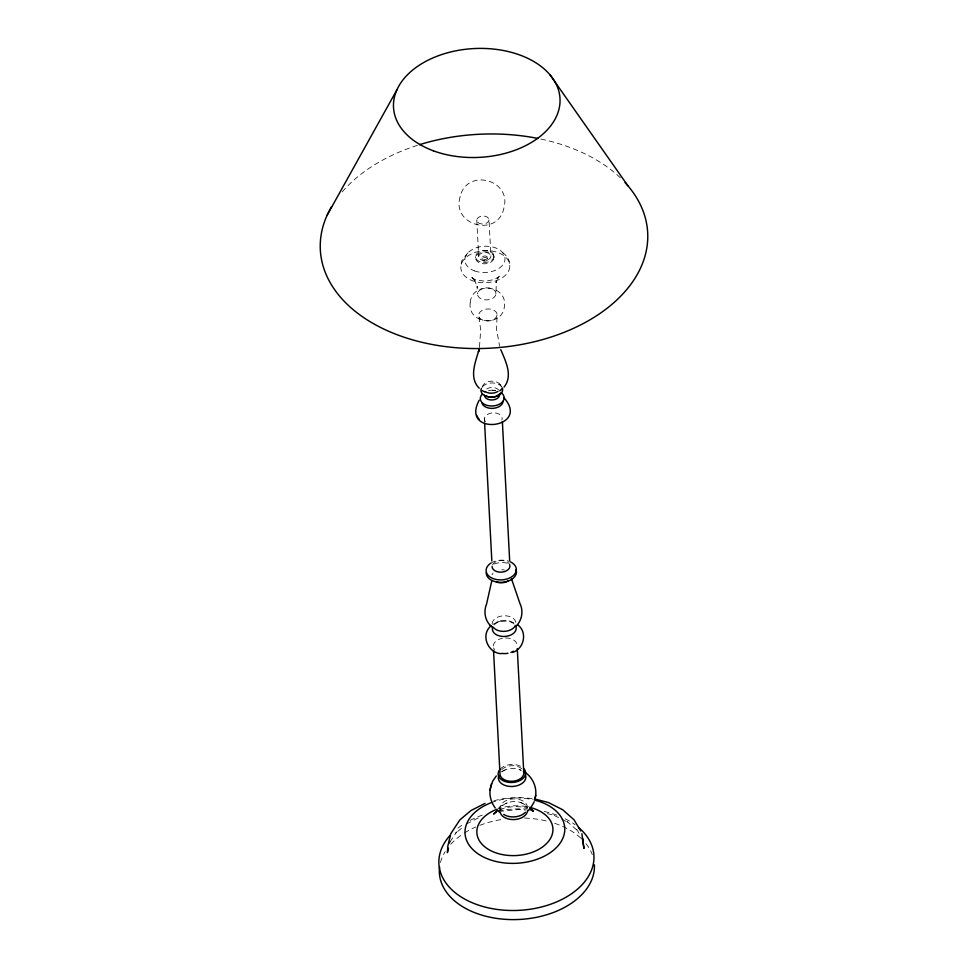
<?xml version="1.0" encoding="UTF-8"?>
<svg xmlns="http://www.w3.org/2000/svg" width="968" height="968" viewBox="0 0 968 968"><rect width="100%" height="100%" fill="white"/><g stroke="black" fill="none" stroke-linecap="round" stroke-linejoin="round"><path stroke-width="0.73" stroke-dasharray="4.84 3.63" d="M497.068 314.854A9.22 6.026 -3 0 1 483.056 320.263A9.22 6.026 -3 0 1 483.455 309.82A9.22 6.026 -3 0 1 497.068 314.854L496.584 329.616L499.633 346.229M479.499 347.04L480.685 329.834L478.906 316.657M450.084 841.797L456.642 831.923L455.335 833.424L463.853 826.273M467.81 253.011L461.724 260.864L460.841 267.023M492.7 624.493L497.685 621.831M498.726 807.929L501.666 805.461L507.256 802.847M500.843 772.065L505.514 769.766M466.382 824.034L481.156 816.496M501.267 809.091L500.444 809.405C508.781 806.368 518.001 805.618 527.306 808.256M500.734 620.972L508.853 620.863L515.787 623.428M496.923 622.049L501.085 620.863M493.753 800.899L500.662 798.951L516.851 797.33L533.259 798.576M499.064 811.45L518.158 809.55L525.442 810.083M494.2 390.249L495.604 390.576A11.955 7.817 -3 0 0 489.421 390.661M547.344 813.592L554.652 815.504L554.011 815.322L560.69 818.65M521.014 802.666L528.794 806.707M519.284 769.572L520.808 770.08M562.033 819.315L568.712 822.655L567.212 821.663L578.041 831.064L576.722 829.407L579.602 834.21M502.586 252.539C507.123 255.721 510.172 260.719 509.821 266.369A24.515 16.02 -3 0 1 472.553 280.756A24.515 16.02 -3 0 1 473.618 252.963A24.515 16.02 -3 0 1 509.821 266.369M499.73 384.054L501.339 386.377M494.007 256.339A9.22 6.026 -3 0 1 479.995 261.747A9.22 6.026 -3 0 1 480.394 251.305A9.22 6.026 -3 0 1 494.007 256.339L494.067 257.669A9.22 6.026 -3 0 1 480.067 263.078A9.22 6.026 -3 0 1 480.467 252.636A9.22 6.026 -3 0 1 494.067 257.669M495.967 293.752A9.22 6.026 -3 0 0 482.354 288.718A9.22 6.026 -3 0 0 481.955 299.16A9.22 6.026 -3 0 0 495.967 293.752L496.354 280.986L495.931 282.729L498.593 276.969L497.177 279.111L500.02 275.989L494.442 279.522L484.932 281.264L475.869 279.873L472.142 278.01L474.259 279.401L471.852 277.308L475.76 281.857L474.671 280.054L477.333 287.738L477.079 286.177L477.551 294.006M489.009 219.942A6.123 4.005 -3 0 1 479.692 223.535A6.123 4.005 -3 0 1 479.959 216.602A6.123 4.005 -3 0 1 489.009 219.942L490.909 256.387A6.123 4.005 -3 0 1 481.604 259.981A6.123 4.005 -3 0 1 481.87 253.035A6.123 4.005 -3 0 1 490.909 256.387M487.642 257.754A2.783 1.815 -3 0 1 483.419 259.388A2.783 1.815 -3 0 1 483.54 256.242A2.783 1.815 -3 0 1 487.642 257.754L487.727 259.315A2.783 1.815 -3 0 1 483.504 260.949A2.783 1.815 -3 0 1 483.625 257.791A2.783 1.815 -3 0 1 487.727 259.315M482.088 257.839L482.173 259.388M476.776 220.111L478.676 256.544M484.375 418.781L484.532 421.77M475.591 256.593L475.663 257.924M499.936 808.086L500.069 810.76A13.782 9.002 -3 0 1 512.387 801.649A13.782 9.002 -3 0 1 527.221 808.05M342.2 191.894A163.894 107.097 -3 0 1 418.031 145.139M540.846 139.041A163.894 107.097 -3 0 1 621.178 178.596M494.733 649.818A11.931 7.792 -3 0 1 493.619 647.955M493.293 645.946A11.931 7.792 -3 0 1 502.404 638.287M505.502 637.972A11.931 7.792 -3 0 1 517.118 645.62M492.119 623.731A11.931 7.792 -3 0 1 504.34 615.769A11.931 7.792 -3 0 1 515.944 623.404M500.311 810.422A13.782 9.002 -3 0 1 512.241 798.987A13.782 9.002 -3 0 1 527.463 807.711M485.464 421.685A8.93 5.832 -3 0 1 492.361 412.888A8.93 5.832 -3 0 1 501.847 420.064M482.439 387.309A9.22 6.026 -3 0 1 491.877 381.15A9.22 6.026 -3 0 1 500.855 387.055M488.453 390.83A7.55 4.937 -3 0 1 496.003 390.721M486.722 388.967A7.55 4.937 -3 0 1 498.556 389.826M482.536 386.631A10.866 7.103 -3 0 1 493.486 382.989A10.866 7.103 -3 0 1 502.356 388.071M492.482 564.937A8.93 5.832 -3 0 1 501.255 560.496A8.93 5.832 -3 0 1 509.712 564.707M490.824 563.17A15.113 9.874 -3 0 1 509.107 561.343M501.726 769.717A11.931 7.792 -3 0 1 522.357 769.439M500.141 769.136A13.782 9.002 -3 0 1 521.873 766.971M502.61 771.23A13.782 9.002 -3 0 1 521.22 770.455M496.705 809.369A38.079 24.878 -3 0 1 528.346 806.997M491.042 802.738A49.925 32.622 -3 0 1 533.114 799.762M457.876 828.148A77.621 50.723 -3 0 1 462.958 824.518M470.121 820.356A77.621 50.723 -3 0 1 483.492 814.717M498.23 810.894A77.621 50.723 -3 0 1 527.015 809.091M544.258 811.486A77.621 50.723 -3 0 1 556.866 815.177M565.155 818.746A77.621 50.723 -3 0 1 575.077 824.736M440.452 862.476A77.621 50.723 -3 0 1 445.195 851.586M450.713 844.314A77.621 50.723 -3 0 1 463.442 833.617M464.567 832.891A77.621 50.723 -3 0 1 475.784 826.987M479.801 825.329A77.621 50.723 -3 0 1 504.364 819.085M524.608 818.057A77.621 50.723 -3 0 1 547.634 821.275M554.664 823.332A77.621 50.723 -3 0 1 581.187 838.482M585.955 843.624A77.621 50.723 -3 0 1 592.283 854.635M494.14 563.993A15.113 9.874 -3 0 1 509.241 563.787M494.14 624.917A11.931 7.792 -3 0 1 514.77 624.638M492.01 574.738A9.958 6.51 -3 0 1 493.063 573.153M501.811 569.777A9.958 6.51 -3 0 1 504.376 569.971M470.206 302.573C467.072 324.159 502.67 327.813 504.413 306.275C507.547 284.701 471.948 281.047 470.206 302.573M460.09 196.831C451.415 225.786 497.939 237.813 503.892 208.059C512.096 179.467 466.491 167.682 460.09 196.831M474.477 270.883A20.098 13.128 -3 0 0 505.03 259.073A20.098 13.128 -3 0 0 475.349 248.098A20.098 13.128 -3 0 0 474.477 270.883"/><path stroke-width="1.45" d="M490.655 787.359C488.671 794.462 490.957 802.157 495.229 807.99M535.147 798.019C537.579 788.86 533.465 778.587 525.951 772.984M491.829 580.655L486.517 604.213C483.371 611.57 485.041 620.863 491.103 626.211M479.281 348.25L478.47 351.892L478.93 349.968C475.506 362.008 468.669 377.774 479.245 388.228M450.58 834.561L447.833 846.092L447.41 852.639L448.45 848.27M490.909 786.294L492.688 781.164L496.306 775.937M489.989 790.154L491.55 783.632M534.88 799.096L535.812 795.224M450.846 833.617L459.824 819.92L471.041 810.506L485.016 803.38M534.251 801.746L530.924 807.506M449.261 843.031L449.793 842.039M326.918 215.646L396.856 89.927M495.906 812.346L496.838 810.773M479.172 400.268C459.631 436.822 531.359 428.727 504.001 397.8M504.026 387.115C513.221 375.899 505.562 361.04 500.795 349.678M516.355 625.872C522.006 620.173 523.567 610.953 520.034 603.754L511.455 578.695M495.955 811.886L493.583 814.088L496.584 811.559M527.657 811.039L529.496 809.454M502.501 388.604L499.669 390.818M491.03 625.885C480.237 634.657 487.787 653.097 501.206 653.69M512.592 652.408C524.111 648.875 527.754 632.104 517.771 624.917M534.626 798.939L548.372 802.52L562.614 809.696L573.939 819.69L580.752 830.955M482.173 390.624L484.786 391.931M529.436 808.97L533.404 810.954M530.924 809.442L532.122 810.252M490.074 625.316L492.482 627.409M529.811 808.522L533.102 811.378L530.73 808.885M496.971 809.889L499.851 812.394M549.909 74.705L627.845 185.711M478.204 417.874L479.039 419.265M476.631 415.248L477.539 416.76M583.196 840.224L582.325 838.094M581.865 833.75L583.982 848.464L582.349 838.385M517.275 648.62L523.809 773.323M502.368 421.528L509.664 560.666M484.617 423.27L491.829 560.908M493.523 650.448L499.984 773.638A11.931 7.792 -3 0 0 513.149 781.2A11.931 7.792 -3 0 0 523.47 771.302M625.11 182.625A163.894 107.097 -3 0 1 496.959 347.718A163.894 107.097 -3 0 1 331.552 206.68M419.446 144.692A163.894 107.097 -3 0 1 537.857 138.424M525.491 774.969A13.782 9.002 -3 0 1 511.757 786.5A13.782 9.002 -3 0 1 498.895 775.32M523.99 768.81A13.782 9.002 -3 0 1 511.552 782.495A13.782 9.002 -3 0 1 500.141 769.136M515.884 626.502A11.931 7.792 -3 0 1 504.001 636.484A11.931 7.792 -3 0 1 492.869 626.816M527.596 810.385A13.782 9.002 -3 0 1 515.291 819.485A13.782 9.002 -3 0 1 500.456 813.084M515.46 625.437A11.931 7.792 -3 0 1 505.296 631.293A11.931 7.792 -3 0 1 493.571 627.615M529.678 807.312A38.079 24.878 -3 0 1 545.783 844.314A38.079 24.878 -3 0 1 486.359 848.029A38.079 24.878 -3 0 1 496.705 809.369M516.041 569.704A15.113 9.874 -3 0 1 502.949 582.24A15.113 9.874 -3 0 1 486.251 572.669M510.196 561.791A15.113 9.874 -3 0 1 512.846 575.996A15.113 9.874 -3 0 1 490.909 577.545A15.113 9.874 -3 0 1 490.824 563.17M509.712 564.707A8.93 5.832 -3 0 1 501.981 572.112A8.93 5.832 -3 0 1 492.119 566.462M500.879 392.536A11.955 7.817 -3 0 1 501.182 403.087A11.955 7.817 -3 0 1 485.125 404.684A11.955 7.817 -3 0 1 482.028 394.412M499.403 393.673A7.55 4.937 -3 0 1 492.857 399.941A7.55 4.937 -3 0 1 484.508 395.162M503.094 401.248A10.708 7.006 -3 0 1 493.523 408.314A10.708 7.006 -3 0 1 481.991 403.341M502.356 388.071A10.866 7.103 -3 0 1 491.526 397.17A10.866 7.103 -3 0 1 481.386 388.362M497.988 391.362A9.22 6.026 -3 0 1 484.98 391.532M498.363 394.775A7.55 4.937 -3 0 1 486.444 395.96M508.418 580.812A9.958 6.51 -3 0 1 496.366 582.01M513.415 651.186A11.931 7.792 -3 0 1 510.898 652.456M507.994 653.279A11.931 7.792 -3 0 1 501.823 653.364M525.442 812.249A13.782 9.002 -3 0 1 503.723 814.415M534.469 800.076A49.925 32.622 -3 0 1 555.317 848.621A49.925 32.622 -3 0 1 477.43 853.389A49.925 32.622 -3 0 1 491.042 802.738M578.561 827.458A77.621 50.723 -3 0 1 570.309 894.577A77.621 50.723 -3 0 1 467.907 900.76A77.621 50.723 -3 0 1 450.241 835.202M594.4 864.811A77.621 50.723 -3 0 1 514.94 919.6A77.621 50.723 -3 0 1 439.593 866.904M433.301 150.778A83.369 54.474 -3 0 0 560.024 101.834A83.369 54.474 -3 0 0 436.931 56.277A83.369 54.474 -3 0 0 433.301 150.778"/></g></svg>
